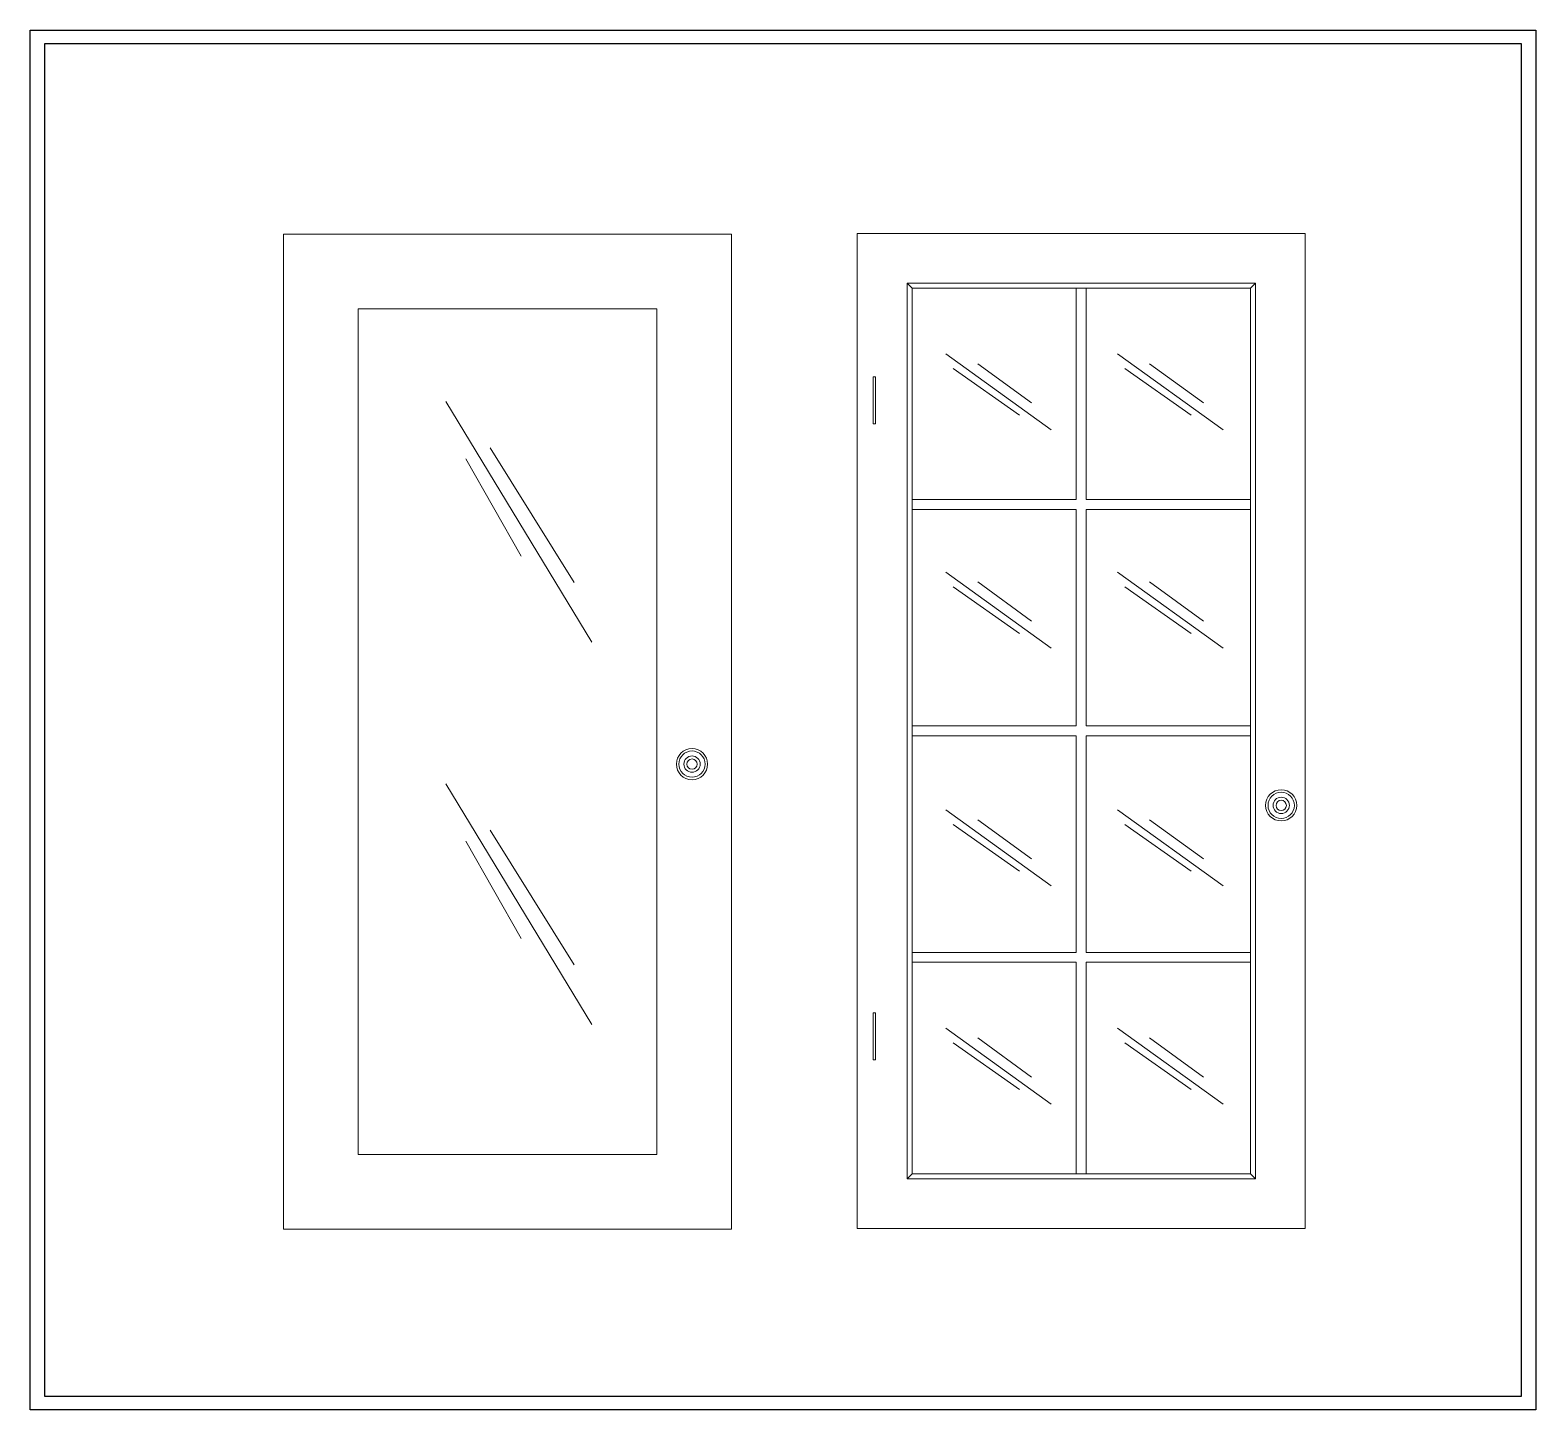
# Paper-space layout 'Projects1200x1100' of a CAD drawing. Header units: millimetres. Extents: x 55.011 to 55.328, y 90.128 to 90.419.
# The model-space entities are those that its viewports show. They can reach past a viewport. Long polylines and large blocks are cut down to what shows.
import ezdxf

# ---------------------------------------------------------------- set-up
doc = ezdxf.new("R2010")
doc.units = ezdxf.units.MM
doc.layers.add('001_Dark_1 10', color=7, linetype='Continuous', lineweight=0)
doc.layers.add('02', color=251, linetype='Continuous', plot=False)
doc.layers.add('Rectang.', color=251, linetype='Continuous', plot=False)

msp = doc.modelspace()

# ---------------------------------------------------------------- linework, layer by layer
at = {"layer": '001_Dark_1 10', "linetype": 'Continuous'}
for p, q in [((2858.6093, 1511.4488), (2858.6093, 1513.4488)), ((2859.5093, 1513.4488), (2858.6093, 1513.4488)), ((2859.5093, 1511.4488), (2859.5093, 1513.4488)), ((2859.7624, 1513.4503), (2859.7624, 1511.4503)), ((2860.6624, 1513.4503), (2859.7624, 1513.4503)), ((2860.6624, 1513.4503), (2860.6624, 1511.4503)), ((2859.8624, 1513.3503), (2859.8624, 1511.5503)), ((2860.5624, 1513.3503), (2859.8624, 1513.3503)), ((2859.8724, 1513.3403), (2859.8624, 1513.3503)), ((2859.8724, 1513.3403), (2859.8724, 1511.5603)), ((2860.5524, 1513.3403), (2859.8724, 1513.3403)), ((2860.2024, 1513.3403), (2860.2024, 1512.9153)), ((2860.2224, 1513.3403), (2860.2224, 1512.9153)), ((2860.5524, 1513.3403), (2860.5624, 1513.3503)), ((2860.5524, 1513.3403), (2860.5524, 1511.5603)), ((2860.5624, 1513.3503), (2860.5624, 1511.5503)), ((2859.3593, 1513.2988), (2858.7593, 1513.2988)), ((2858.7593, 1511.5988), (2858.7593, 1513.2988)), ((2859.3593, 1511.5988), (2859.3593, 1513.2988)), ((2859.9401, 1513.2082), (2860.1522, 1513.0555)), ((2860.0043, 1513.1885), (2860.1127, 1513.1097)), ((2860.2853, 1513.2082), (2860.4974, 1513.0555)), ((2860.3494, 1513.1885), (2860.4579, 1513.1097)), ((2859.9549, 1513.1787), (2860.0881, 1513.085)), ((2860.3001, 1513.1787), (2860.4333, 1513.085)), ((2858.9355, 1513.1125), (2859.2288, 1512.6285)), ((2859.0244, 1513.0192), (2859.1932, 1512.7484)), ((2858.9755, 1512.997), (2859.0866, 1512.8017)), ((2860.2024, 1512.9153), (2859.8724, 1512.9153)), ((2860.5524, 1512.9153), (2860.2224, 1512.9153)), ((2860.2024, 1512.8953), (2859.8724, 1512.8953)), ((2860.2024, 1512.8953), (2860.2024, 1512.4603)), ((2860.5524, 1512.8953), (2860.2224, 1512.8953)), ((2860.2224, 1512.8953), (2860.2224, 1512.4603)), ((2859.9401, 1512.7696), (2860.1522, 1512.6169)), ((2860.2853, 1512.7696), (2860.4974, 1512.6169)), ((2859.9549, 1512.7401), (2860.0881, 1512.6465)), ((2860.0043, 1512.7499), (2860.1127, 1512.6711)), ((2860.3001, 1512.7401), (2860.4333, 1512.6465)), ((2860.3494, 1512.7499), (2860.4579, 1512.6711)), ((2860.2024, 1512.4603), (2859.8724, 1512.4603)), ((2860.5524, 1512.4603), (2860.2224, 1512.4603)), ((2860.2024, 1512.4403), (2859.8724, 1512.4403)), ((2860.2024, 1512.4403), (2860.2024, 1512.0053)), ((2860.5524, 1512.4403), (2860.2224, 1512.4403)), ((2860.2224, 1512.4403), (2860.2224, 1512.0053)), ((2858.9355, 1512.3443), (2859.2288, 1511.8604)), ((2859.9401, 1512.2916), (2860.1522, 1512.1389)), ((2860.2853, 1512.2916), (2860.4974, 1512.1389)), ((2859.0244, 1512.2511), (2859.1932, 1511.9802)), ((2859.9549, 1512.2621), (2860.0881, 1512.1684)), ((2860.0043, 1512.2719), (2860.1127, 1512.1931)), ((2860.3001, 1512.2621), (2860.4333, 1512.1684)), ((2860.3494, 1512.2719), (2860.4579, 1512.1931)), ((2858.9755, 1512.2289), (2859.0866, 1512.0335)), ((2860.2024, 1512.0053), (2859.8724, 1512.0053)), ((2860.5524, 1512.0053), (2860.2224, 1512.0053)), ((2860.2024, 1511.9853), (2859.8724, 1511.9853)), ((2860.2024, 1511.9853), (2860.2024, 1511.5603)), ((2860.2224, 1511.9853), (2860.2224, 1511.5603)), ((2860.5524, 1511.9853), (2860.2224, 1511.9853)), ((2859.9401, 1511.8531), (2860.1522, 1511.7003)), ((2860.2853, 1511.8531), (2860.4974, 1511.7003)), ((2859.9549, 1511.8235), (2860.0881, 1511.7299)), ((2860.0043, 1511.8334), (2860.1127, 1511.7545)), ((2860.3001, 1511.8235), (2860.4333, 1511.7299)), ((2860.3494, 1511.8334), (2860.4579, 1511.7545)), ((2859.3593, 1511.5988), (2858.7593, 1511.5988)), ((2859.8724, 1511.5603), (2859.8624, 1511.5503)), ((2860.5624, 1511.5503), (2859.8624, 1511.5503)), ((2860.5524, 1511.5603), (2859.8724, 1511.5603)), ((2860.5524, 1511.5603), (2860.5624, 1511.5503)), ((2859.5093, 1511.4488), (2858.6093, 1511.4488)), ((2860.6624, 1511.4503), (2859.7624, 1511.4503))]:
    msp.add_line(p, q, dxfattribs=at)
for points in [[(2859.7988, 1513.1618), (2859.7939, 1513.1618), (2859.7939, 1513.0676), (2859.7988, 1513.0676)], [(2859.7988, 1511.8838), (2859.7944, 1511.8838), (2859.7944, 1511.7896), (2859.7988, 1511.7896)]]:
    msp.add_lwpolyline(points, close=True, dxfattribs=at)
for centre, radius in [((2859.4302, 1512.3837), 0.0314), ((2859.4302, 1512.3837), 0.0264), ((2859.4302, 1512.3837), 0.0164), ((2859.4302, 1512.3837), 0.0104), ((2860.6141, 1512.3008), 0.0314), ((2860.6141, 1512.3008), 0.0264), ((2860.6141, 1512.3008), 0.0164), ((2860.6141, 1512.3008), 0.0104)]:
    msp.add_circle(centre, radius, dxfattribs=at)
at = {"layer": '02'}
msp.add_lwpolyline([(2858.1299, 1513.8317), (2861.0962, 1513.8317), (2861.0962, 1511.113), (2858.1299, 1511.113), (2858.1299, 1513.8317)], dxfattribs=at)
at = {"layer": 'Rectang.'}
msp.add_lwpolyline([(2858.1299, 1513.8317), (2861.0962, 1513.8317), (2861.0962, 1511.113), (2858.1299, 1511.113), (2858.1299, 1513.8317)], dxfattribs=at)

psp = doc.layouts.new('Projects1200x1100')

# ---------------------------------------------------------------- linework, layer by layer
at = {"layer": 'Defpoints'}
psp.add_lwpolyline([(55.01091, 90.41859), (55.32841, 90.41859), (55.32841, 90.12759), (55.01091, 90.12759)], close=True, dxfattribs=at)

# ---------------------------------------------------------------- viewports
at = {"layer": '0'}
psp.add_viewport(center=(55.16966, 90.27309), size=(0.3175, 0.291), view_center_point=(2859.61308, 1512.47238), view_height=2.7731024, dxfattribs=at)

doc.saveas('drawing.dxf')
